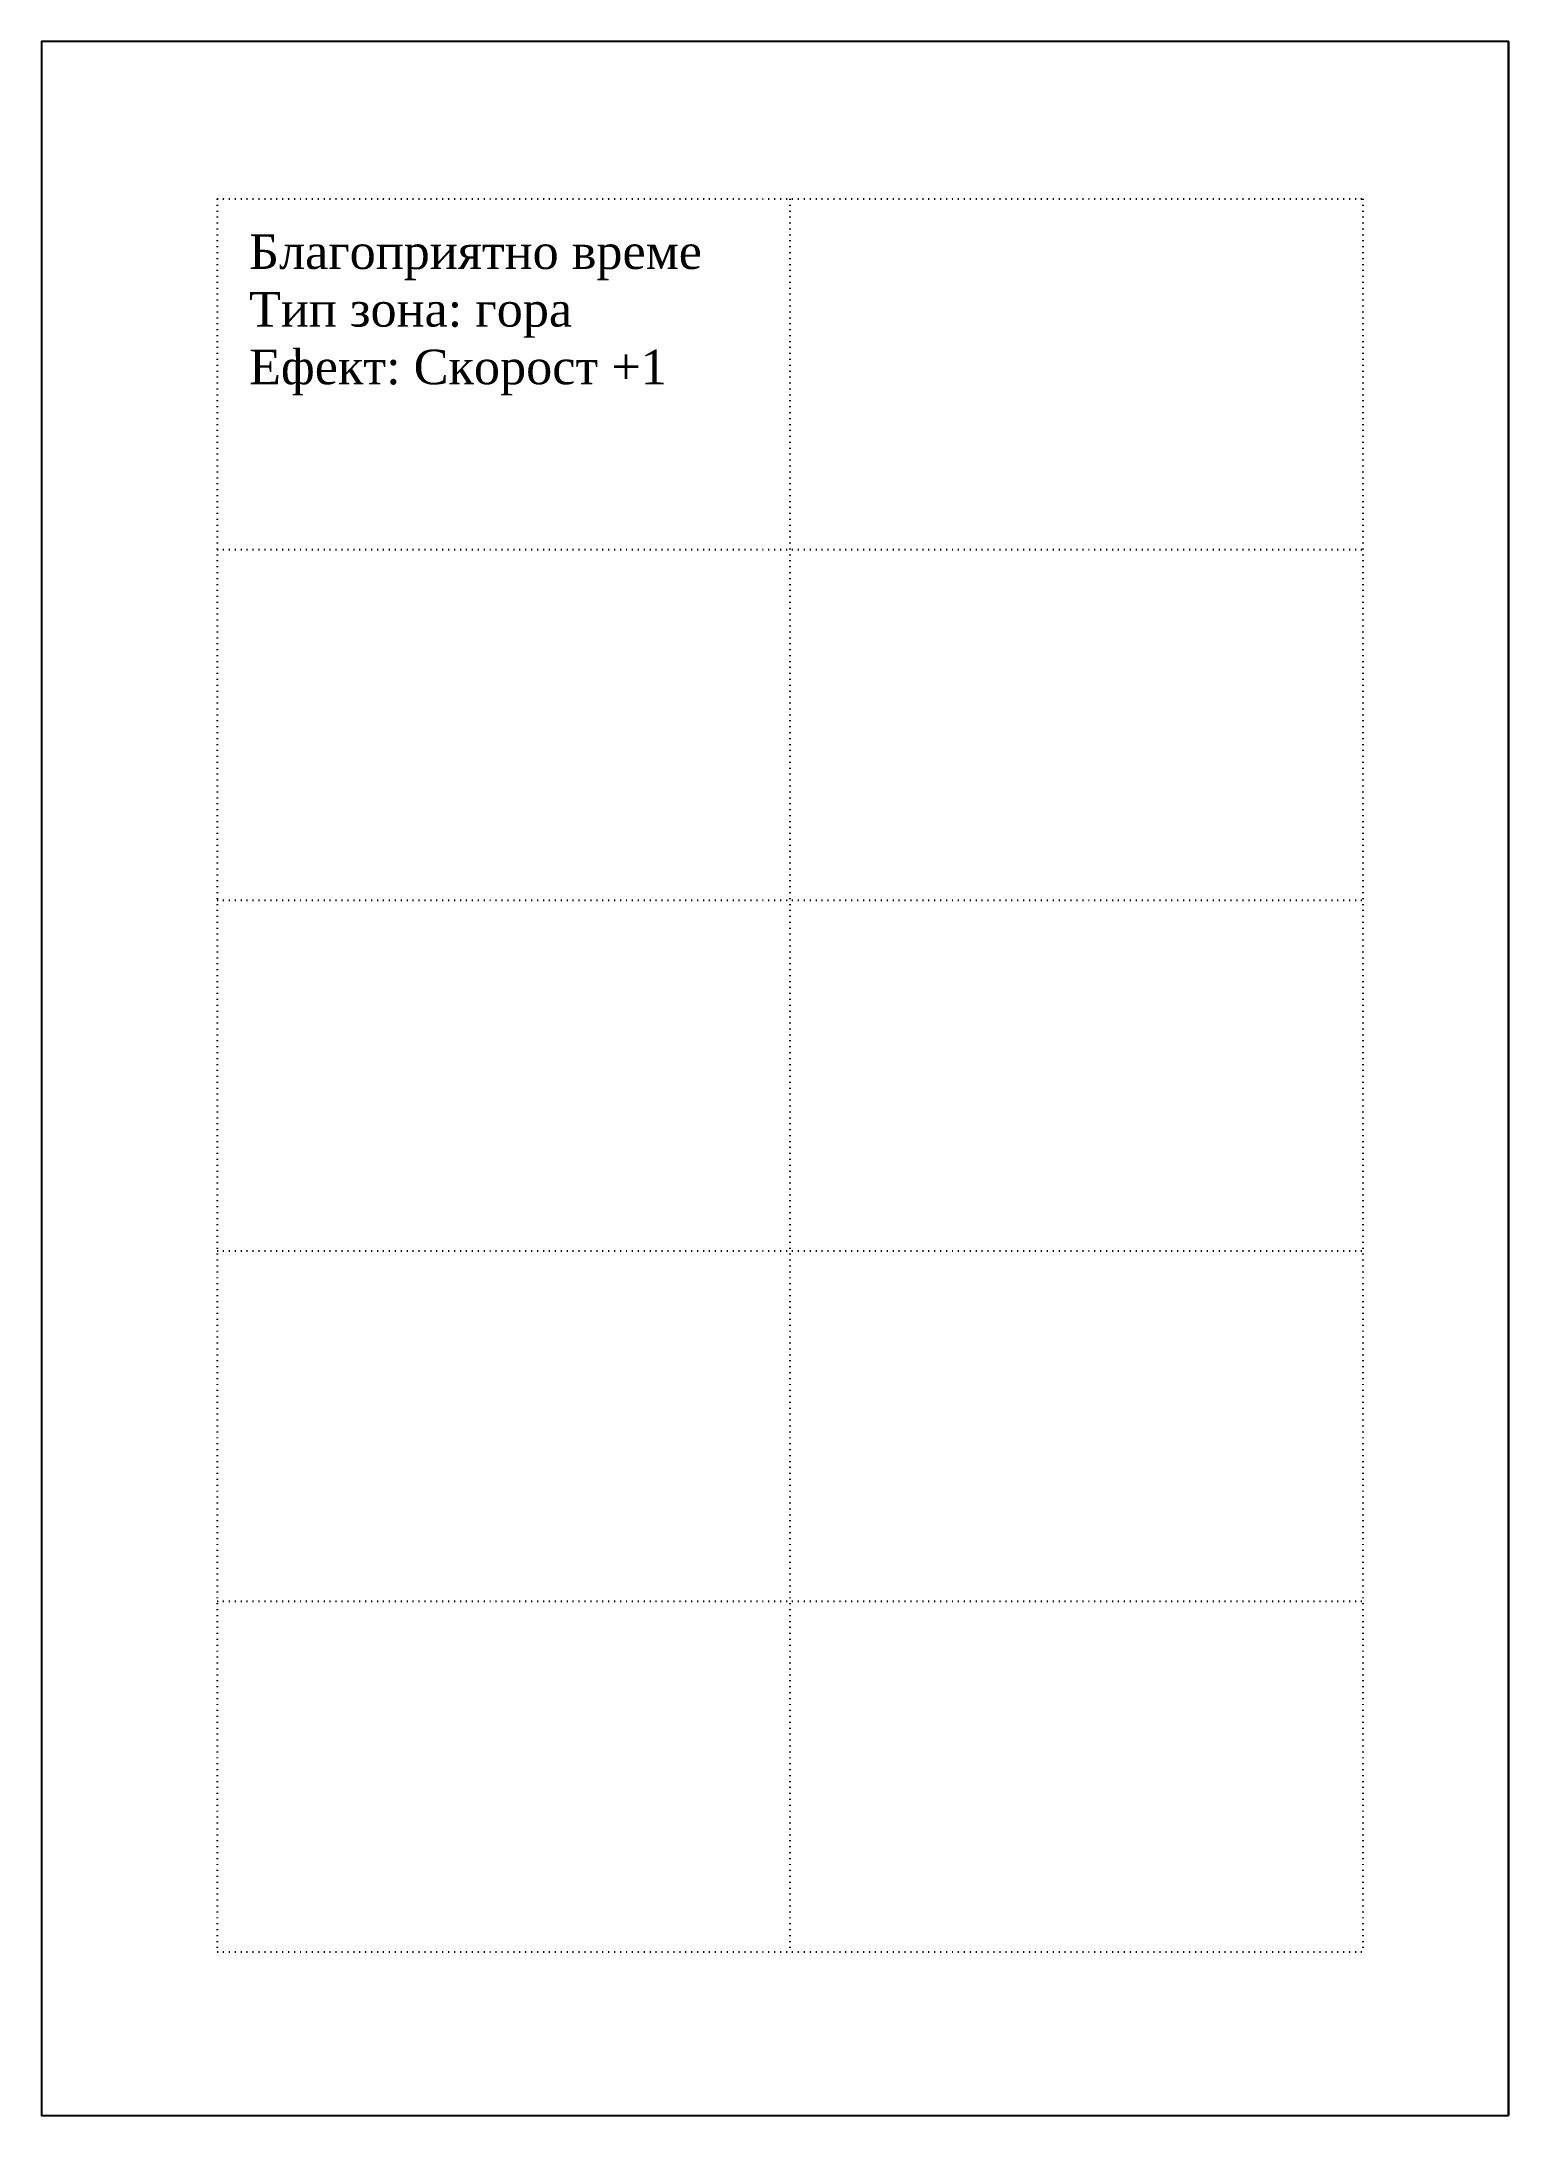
# Model space of a CAD drawing. Header units: feet. Extents: x 24 to 716, y 14 to 225.
# Drawn here: x 24.1 to 172.6, y 13.8 to 223.8 of the extents above.
import ezdxf

# ---------------------------------------------------------------- set-up
doc = ezdxf.new("R2010")
doc.units = ezdxf.units.FT
doc.header["$MEASUREMENT"] = 0
doc.linetypes.add('DOT', pattern=[0.25, 0, -0.25])
doc.layers.add('card_lines', color=7, linetype='DOT')
doc.styles.get("Standard").update_dxf_attribs({"font": 'times.ttf', "height": 5})

msp = doc.modelspace()

# ---------------------------------------------------------------- linework, layer by layer
msp.add_lwpolyline([(172.64, 13.81), (172.64, 223.81), (24.14, 223.81), (24.14, 13.81)], close=True)
msp.add_lwpolyline([(172.64, 223.81), (172.64, 13.81)])
at = {"layer": 'card_lines', "ltscale": 2}
for points in [[(41.91, 207.88), (157.91, 207.88)], [(41.91, 207.88), (41.91, 30.38)], [(99.91, 207.88), (99.91, 30.38)], [(99.91, 207.88), (99.91, 30.38)], [(157.91, 207.88), (157.91, 30.38)], [(41.91, 172.38), (157.91, 172.38)], [(41.91, 136.88), (157.91, 136.88)], [(41.91, 101.38), (157.91, 101.38)], [(41.91, 65.88), (157.91, 65.88)], [(41.91, 30.38), (157.91, 30.38)]]:
    msp.add_lwpolyline(points, dxfattribs=at)

# ---------------------------------------------------------------- texts
at = {"insert": (45.15, 204.28), "char_height": 3.5, "width": 52.845, "attachment_point": 1}
msp.add_mtext('Благоприятно време\\PТип зона: гора\\PЕфект: Скорост +1', dxfattribs=at)

doc.saveas('drawing.dxf')
